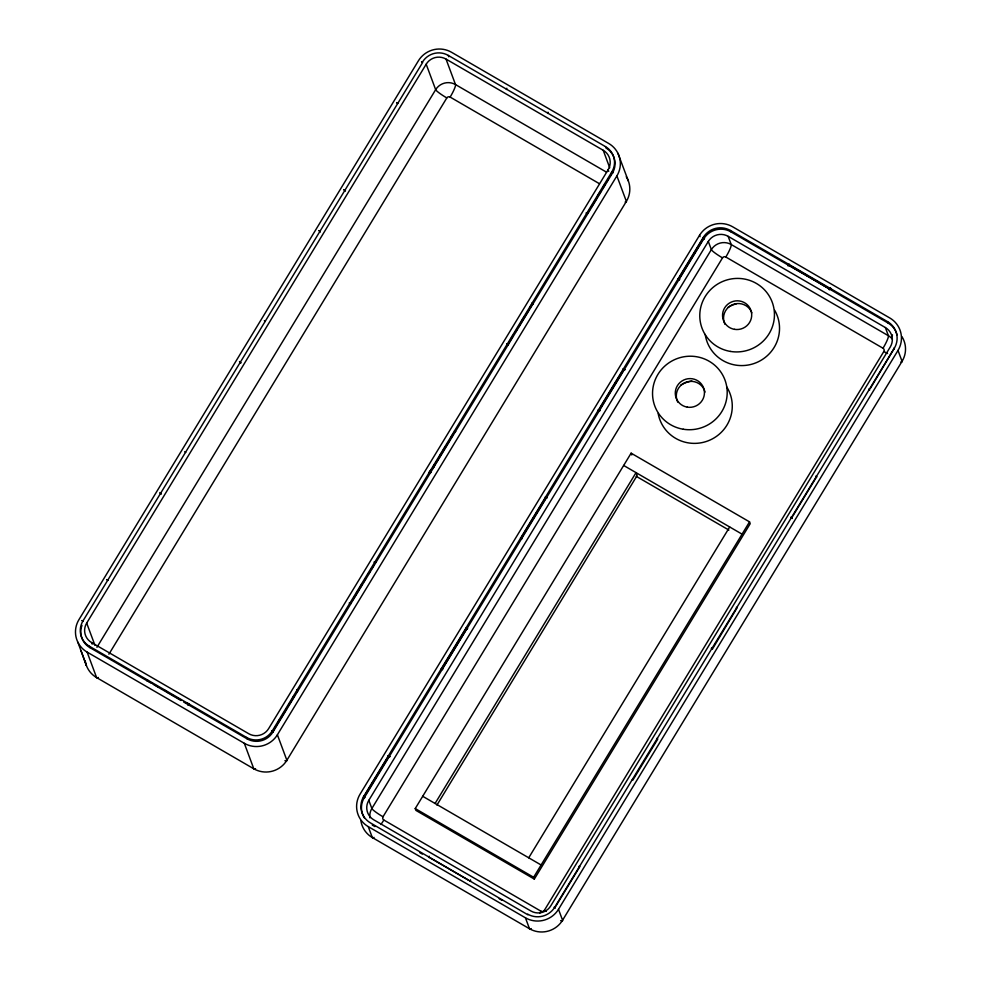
<?xml version="1.0" encoding="UTF-8"?>
<svg xmlns="http://www.w3.org/2000/svg" width="981" height="981" viewBox="0 0 981 981"><rect width="100%" height="100%" fill="white"/><g stroke="black" fill="none" stroke-linecap="round" stroke-linejoin="round"><path stroke-width="1.47" d="M188.045 704.959L189.358 703.868M470.573 880.276L470.071 881.367L470.451 880.19M830.649 288.242L830.134 289.346L788.516 264.551L787.988 265.643M829.239 289.628L829.767 288.488M789.362 264.416L788.847 265.459L788.516 264.551M547.889 113.011L548.048 112.214L547.656 113.428M92.189 644.149L91.601 642.555A14.482 14.188 -20.4 0 1 86.684 623.082L426.183 64.194A14.482 14.188 -20.4 0 1 446.024 59.081L603.217 150.289L609.728 167.8M96.947 647.276L435.662 89.676A14.482 14.188 -20.4 0 1 455.503 84.574L606.552 172.202M108.903 654.217L446.821 97.928A2.416 2.367 -20.4 0 1 450.132 97.082L599.391 183.68M603.217 150.289A14.482 14.188 -20.4 0 1 608.134 169.75L268.622 728.65A14.482 14.188 -20.4 0 1 248.794 733.751L91.601 642.555M277.954 722.298L279.511 719.735M292.718 697.982L294.275 695.431M295.833 692.868C298.898 689.533 298.003 690.563 296.826 690.293M356.459 593.064L358.004 590.513M359.561 587.95L361.891 584.112M432.94 467.164L434.485 464.602M439.929 455.65L441.487 453.087M443.044 450.524L445.374 446.686M450.806 437.734L453.148 433.896M511.432 337.93L512.989 335.367M522.321 320.014L523.866 317.452M530.096 307.225L531.641 304.662M598.018 195.391L600.347 191.553M602.69 187.714L604.235 185.151M276.568 725.315L272.681 731.716L271.639 730.98M278.126 722.752L279.671 720.189M281.228 717.638L287.445 707.399M289.003 704.836L295.22 694.609M352.731 599.918L358.948 589.679M360.505 587.129L362.063 584.566M363.62 582.003L365.95 578.165M368.28 574.326L369.837 571.764M371.394 569.213L373.724 565.375M430.72 472.584C427.311 470.905 433.835 469.727 434.657 465.055M436.214 462.492L450.205 439.463M451.763 436.913L453.308 434.35M508.452 344.625L507.385 343.865L507.717 344.785L513.161 335.821M515.491 331.983L517.048 329.432M518.606 326.869L528.71 310.229M530.255 307.678L532.585 303.84L532.254 302.921L533.321 303.681M586.319 213.073L587.312 213.76L589.642 209.922M591.2 207.359L597.417 197.12M598.974 194.569L601.304 190.731M602.849 188.168L605.191 184.33M606.736 181.767L608.294 179.216M610.623 175.366L611.654 172.484M183.655 702.016L247.053 738.803A18.835 18.455 -20.4 0 0 272.853 732.169L612.352 173.269A18.835 18.455 -20.4 0 0 605.964 147.959L605.449 146.598L448.256 55.402A18.835 18.455 -20.4 0 0 422.468 62.036L421.671 61.644M87.125 652.107L244.318 743.304A24.145 23.654 -20.4 0 0 277.39 734.794L616.89 175.906A24.145 23.654 -20.4 0 0 608.698 143.459L451.505 52.263A24.145 23.654 -20.4 0 0 418.433 60.761L78.934 619.661A24.145 23.654 -20.4 0 0 87.125 652.107L96.604 677.589L253.797 768.785A19.313 3.029 -59.9 0 0 255.538 768.626M368.243 826.615L525.436 917.811L529.495 928.737A24.145 23.654 -20.4 0 0 562.567 920.239L902.066 361.339L898.007 350.413A24.145 23.654 -20.4 0 0 889.804 317.979L732.611 226.77A24.145 23.654 -20.4 0 0 699.551 235.281L360.052 794.181A24.145 23.654 -20.4 0 0 368.243 826.615L372.302 837.541L529.495 928.737A19.313 3.029 -59.9 0 0 531.236 928.578M527.925 914.819L370.487 822.936A19.804 19.399 -20.4 0 1 363.767 796.327L703.267 237.439A19.804 19.399 -20.4 0 1 730.379 230.461L887.572 321.658L888.075 323.019A19.804 19.399 -20.4 0 1 897.051 334.877M389.862 756.584L388.807 755.836L363.926 796.78L364.993 797.528M441.634 669.177C439.856 668.22 443.007 670.967 441.658 668.834L466.527 627.889L467.581 628.637M520.555 538.005L521.585 538.716L521.242 537.809L546.123 496.864L547.177 497.612M598.275 410.046L599.256 410.732L598.974 409.862L623.842 368.917L624.897 369.653M677.871 279.021L678.852 279.72L678.558 278.837L703.438 237.893L704.493 238.628M363.963 797.161L388.881 756.241L389.8 756.694M521.34 537.87L522.309 538.557L521.267 538.189L545.51 498.606M624.063 369.396L599.097 410.291M678.778 279.315L703.598 238.346L704.432 238.739M885.34 327.531A14.482 14.188 -20.4 0 1 890.258 346.992L550.758 905.892A14.482 14.188 -20.4 0 1 530.917 910.993L373.724 819.797A14.482 14.188 -20.4 0 1 368.807 800.324L708.307 241.436A14.482 14.188 -20.4 0 1 728.147 236.335L885.34 327.531L888.394 335.723A14.482 14.188 -20.4 0 1 892.416 339.23M541.022 911.226L383.841 820.03A2.416 2.367 -20.4 0 1 383.007 816.781L722.519 257.88A2.416 2.367 -20.4 0 1 725.83 257.022L883.01 348.23A2.416 2.367 -20.4 0 1 883.844 351.48L544.332 910.368A2.416 2.367 -20.4 0 1 541.022 911.226A12.079 1.888 -59.9 0 1 539.881 913.053M415.233 808.577L631.126 453.173L749.533 521.867L750.207 523.695L534.326 879.086L415.907 810.392L415.233 808.577L533.639 877.272L534.326 879.086M435.074 803.476L636.044 472.634L637.123 475.552L436.937 805.094M528.722 857.811L729.692 526.969M533.639 877.272L749.533 521.867M527.668 914.133A19.804 19.399 -20.4 0 0 554.792 907.155L894.292 348.255A19.804 19.399 -20.4 0 0 887.572 321.658M578.998 866.272L579.832 866.664L554.952 907.609L554.155 907.217L554.768 907.854M632.855 780.116L657.724 739.171L656.669 738.423L657.503 738.693M712.439 649.091L737.148 607.693L736.363 607.313M792.636 516.337L816.732 476.668L815.922 476.276M870.368 388.378L894.292 348.255M525.436 917.811A24.145 23.654 -20.4 0 0 558.496 909.313L898.007 350.413M186.169 702.764L189.014 703.855M788.123 265.765L789.227 264.269M829.399 289.677L830.515 288.169M428.783 857.468L429.2 856.254M788.626 265.091L817.05 281.461M147.641 680.091C146.672 682.396 146.819 678.962 147.665 680.777M188.695 704.358L188.168 705.032M506.809 88.253L506.392 89.492M612.818 172.754L611.666 172.166M677.896 278.886L679.551 279.683M893.63 348.316L894.451 348.721M868.749 389.261L869.583 389.665M533.223 303.779L532.168 303.239M623.18 368.966L624.836 369.763M508.379 344.723L506.748 343.939M598.312 409.911L600.029 410.598M791.029 517.208L792.194 518.52M455.503 431.726L454.694 431.333M545.461 496.926L547.116 497.723M430.659 472.683L429.261 471.984M520.58 537.87L521.61 538.373M711.446 648.233L712.267 648.637M388.145 755.897L388.783 756.192M273.258 731.63L271.688 730.857M396.778 102.576L397.82 103.459L396.753 102.735M586.319 212.902C588.931 214.631 586.957 212.031 587.312 213.76M343.914 189.591L345.079 190.903M319.046 230.535L320.309 231.896M184.735 451.64L185.728 452.486M374.276 561.966C376.729 563.621 375.134 561.206 375.282 562.812M467.496 628.735C465.411 627.092 466.404 629.397 466.527 627.889M349.408 602.91L351.051 603.523L349.383 603.057M107.015 579.587L108.008 580.445M82.146 620.532L83.14 621.39M702.887 237.978L703.647 238.371M296.74 689.974L297.427 690.342M466.895 628.453L441.977 669.373M240.811 362.97L239.487 361.56L240.86 362.663M161.08 493.921L159.891 492.585L161.362 493.75M632.684 779.662L632.255 779.736M819.625 282.957L829.938 288.941M730.379 230.461L730.882 231.823L888.075 323.019M623.658 465.46L742.065 534.155M636.252 476.325L728.895 530.071M422.701 796.29L541.107 864.984M422.639 62.49L82.968 620.936A18.835 18.455 -20.4 0 0 89.357 646.234L246.55 737.43L247.053 738.803M164.256 690.048L166.831 691.544M148.953 681.525L152.815 683.769M155.403 685.265L157.978 686.761M167.003 691.997L169.578 693.493M172.166 694.989L174.741 696.485M177.316 697.982L179.891 699.478M89.357 646.234L89.86 647.595L150.633 682.85M153.269 684.382L181.007 700.483M428.623 857.014L468.587 880.202M372.302 825.058L374.938 826.591M419.733 852.575L422.37 854.108M499.194 898.682L501.831 900.215M678.558 278.837L679.625 279.573M343.877 189.713L345.508 190.817M598.974 409.862L600.004 410.585M441.658 668.834L442.713 669.582M792.17 518.152L790.993 517.343M869.657 390.058L868.725 389.396M507.618 344.723L506.748 344.123M429.899 472.683L429.261 472.266M454.669 431.677L454.522 430.88L455.601 431.64M816.646 476.974L815.836 476.361M320.296 231.541L319.009 230.658M82.894 621.243L82.085 620.642M712.181 648.944L711.409 648.367M264.98 321.253L264.355 320.615L265.324 321.461M107.714 580.262L106.99 579.734M422.247 62.257L421.597 61.766M374.889 562.579L374.313 562.15M702.972 238.273L703.769 238.8A19.804 19.399 -20.4 0 1 730.882 231.823M363.338 797.062L364.27 797.7A19.804 19.399 -20.4 0 0 364.356 817.921M545.399 497.036L546.454 497.772L546.123 496.864M388.084 756.008L389.138 756.756L388.807 755.836M623.143 369.101L624.186 369.825L623.842 368.917M612.917 172.656L611.837 171.908A18.835 18.455 -20.4 0 0 605.449 146.598M273.417 731.556L272.387 730.833L272.853 732.169M628.392 181.068L617.956 153.343M728.147 236.335L731.201 244.527L888.394 335.723A12.079 1.888 -59.9 0 1 883.01 348.23M708.307 241.436L711.36 249.628A12.079 1.521 31.3 0 0 722.519 257.88M703.267 237.439L703.769 238.8L364.27 797.7L363.767 796.327M699.551 235.281L700.054 236.642M616.89 175.906L626.369 201.387L286.869 760.287A24.145 23.654 -20.4 0 1 253.797 768.785L244.318 743.304M612.352 173.269L611.837 171.908L272.338 730.796A18.835 18.455 -20.4 0 1 246.55 737.43M608.134 169.75L608.723 171.344M631.126 453.173L631.801 454.988M448.256 55.402L448.771 56.763M446.024 59.081L455.503 84.574A12.079 1.888 -59.9 0 1 450.132 97.082M426.183 64.194L435.662 89.676A12.079 1.521 31.3 0 0 446.821 97.928M558.496 909.313L562.567 920.239A19.313 2.44 31.3 0 1 560.617 920.668M554.792 907.155L555.123 908.063M368.807 800.324L371.86 808.516A14.482 14.188 -20.4 0 0 369.923 817.872M277.39 734.794L286.869 760.287A19.313 2.44 31.3 0 1 284.919 760.716M86.684 623.082L94.973 645.388M77.867 642.224L86.389 665.461L80.92 650.391M626.258 176.727A24.145 23.654 -20.4 0 1 626.369 201.387A19.313 2.44 31.3 0 1 625.142 201.988M85.188 660.728A24.145 23.654 -20.4 0 0 96.604 677.589A19.313 3.029 -59.9 0 0 98.345 677.43M89.86 647.595A18.835 18.455 -20.4 0 1 81.975 625.363M360.885 820.68A24.145 23.654 -20.4 0 0 372.302 837.541A19.313 3.029 -59.9 0 0 374.043 837.382M901.956 336.679A24.145 23.654 -20.4 0 1 902.066 361.339A19.313 2.44 31.3 0 1 900.84 361.94M892.502 334.852A19.313 3.029 -59.9 0 1 891.913 336.262M383.019 816.781A12.079 1.521 31.3 0 1 371.86 808.516L711.36 249.628A14.482 14.188 -20.4 0 1 731.201 244.527A12.079 1.888 -59.9 0 1 725.83 257.034M887.572 353.516A12.079 1.521 31.3 0 1 883.832 351.48M546.196 911.423A12.079 1.521 31.3 0 1 544.332 910.368M383.841 820.03A12.079 1.888 -59.9 0 1 380.886 824.469M774.647 310.229A37.425 36.665 -20.4 0 1 754.23 363.46A37.425 36.665 -20.4 0 1 705.216 334.423M726.749 386.955A37.425 36.665 -20.4 0 1 708.184 440.812A37.425 36.665 -20.4 0 1 658.165 413.467M677.736 402.112A14.629 14.335 -20.4 0 1 685.927 382.259A14.629 14.335 -20.4 0 1 705.045 392.057M724.984 324.319A14.629 14.335 -20.4 0 1 732.476 304.735A14.629 14.335 -20.4 0 1 751.863 312.841M680.728 385.165A29.148 28.559 -20.4 0 1 691.912 381.057M727.988 307.372A29.148 28.559 -20.4 0 1 736.216 303.865M730.538 351.443A37.425 36.665 -20.4 0 0 772.231 302.234A37.425 36.665 -20.4 0 0 708.576 291.848A37.425 36.665 -20.4 0 0 730.538 351.443M683.279 429.237A37.425 36.665 -20.4 0 0 724.984 380.027A37.425 36.665 -20.4 0 0 661.329 369.653A37.425 36.665 -20.4 0 0 683.279 429.237M687.289 407.14A14.629 14.335 -20.4 0 0 703.585 387.912A14.629 14.335 -20.4 0 0 678.705 383.853A14.629 14.335 -20.4 0 0 687.289 407.14M734.548 329.346A14.629 14.335 -20.4 0 0 750.845 310.119A14.629 14.335 -20.4 0 0 725.965 306.06A14.629 14.335 -20.4 0 0 734.548 329.346"/></g></svg>
